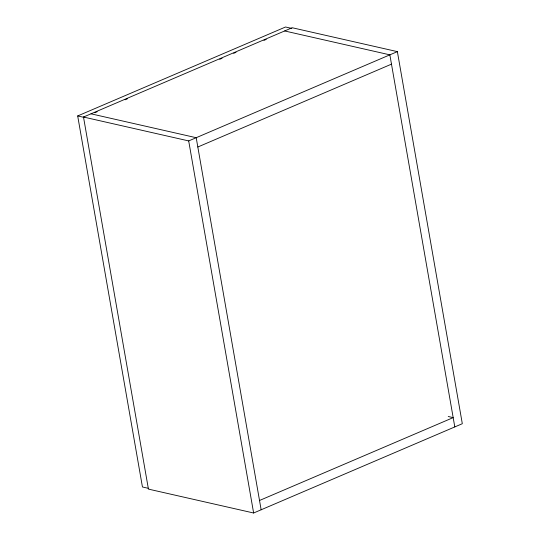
<?xml version="1.0" encoding="UTF-8"?>
<svg xmlns="http://www.w3.org/2000/svg" width="540" height="540" viewBox="0 0 540 540"><rect width="100%" height="100%" fill="white"/><g stroke="black" fill="none" stroke-linecap="round" stroke-linejoin="round"><path stroke-width="0.81" d="M148.757 488.417L142.445 486.979L77.686 115.938L285.532 27L291.85 28.431M83.491 117.032L292.174 27.736L397.373 51.631L462.314 423.711L253.631 513L148.433 489.112L83.491 117.032L188.69 140.92L397.373 51.631M94.858 112.725L97.186 111.726M125.105 99.779L127.433 98.786M219.719 59.292L222.048 58.3M233.678 53.325L236.007 52.326M263.925 40.379L266.254 39.386M197.829 147.008L391.487 64.145M259.517 500.486L453.175 417.623L448.247 416.502M284.661 30.956L389.86 54.844L454.802 426.924M91.004 113.819L196.202 137.707L261.144 509.787M77.686 115.938L83.997 117.369M188.69 140.92L253.631 513"/></g></svg>
